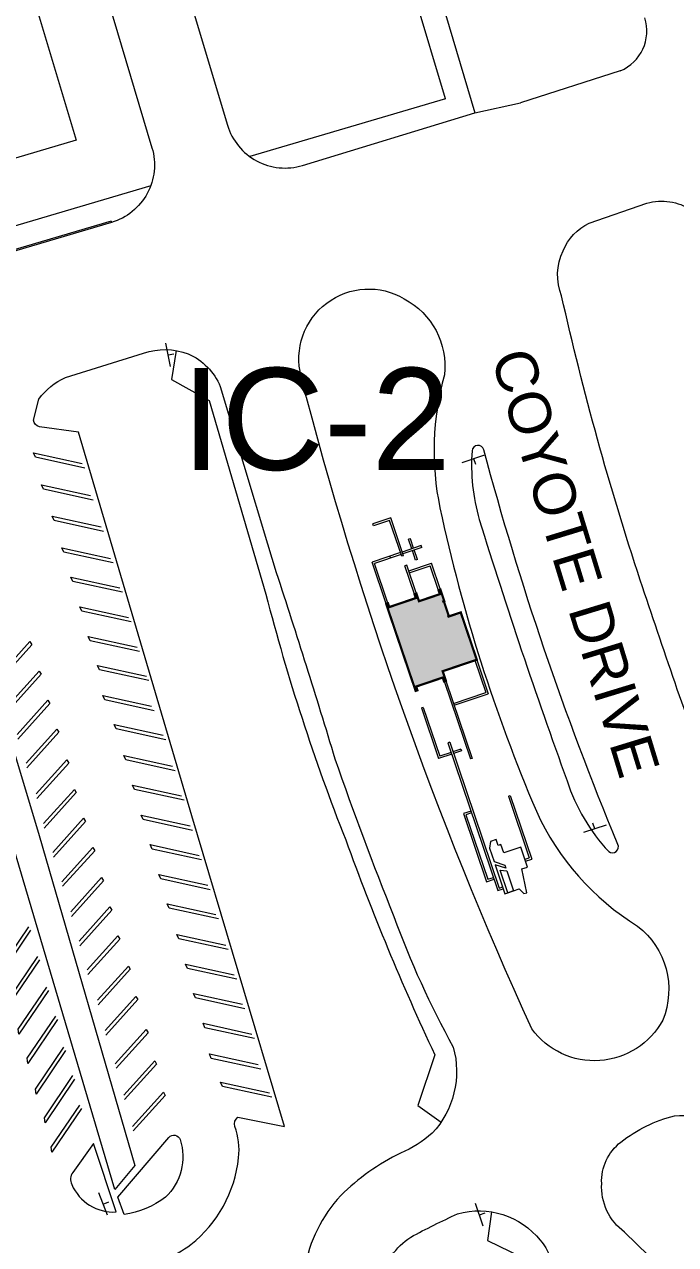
# Model space of a CAD drawing. Header units: feet. Extents: x 6763715 to 6770513, y 1886699 to 1891873.
# Drawn here: x 6767378.5 to 6767595.6, y 1888054.3 to 1888461 of the extents above; entities that cross this region are included whole.
import ezdxf

# ---------------------------------------------------------------- set-up
doc = ezdxf.new("R2010")
doc.units = ezdxf.units.FT
doc.header["$LTSCALE"] = 48
doc.header["$MEASUREMENT"] = 0
doc.layers.get('0').update_dxf_attribs({"lineweight": 0})
doc.layers.add('C-BLDG', color=7, linetype='Continuous')
doc.layers.add('C-ROAD-IDEN', color=7, linetype='Continuous')
for name, color, linetype, lineweight in [('C-BLDG-HTCH', 253, 'Continuous', 0), ('C-BLDG-IDEN', 7, 'Continuous', 50), ('C-PKNG-STRP', 3, 'Continuous', 0), ('C-ROAD', 5, 'Continuous', 0), ('Housing_Layout_Road', 5, 'Continuous', 0), ('Housing_Layout_Walks', 6, 'Continuous', 0), ('L-SITE-WALK', 6, 'Continuous', 0), ('L-SITE-WALL', 32, 'Continuous', 0)]:
    doc.layers.add(name, color=color, linetype=linetype, lineweight=lineweight)
doc.styles.add('Campus_Base_Map_NEW$0$STANDARD', font='arial.ttf', dxfattribs={"height": 3.8})
doc.styles.get("Standard").update_dxf_attribs({"font": 'arial.ttf'})

# ---------------------------------------------------------------- blocks, each defined once
blk = doc.blocks.new('Campus_Base_Map_NEW$0$S1')
for points in [[(-0.0833, 0), (0.0833, 0)], [(0, 0), (0, -0.0417)]]:
    blk.add_lwpolyline(points)

msp = doc.modelspace()

# ---------------------------------------------------------------- hatches: boundary and pattern name
at = {"layer": 'C-BLDG-HTCH'}
msp.add_hatch(color=256, dxfattribs=at).paths.add_polyline_path([(6767499.72, 1888268.05), (6767499.11, 1888267.84), (6767508.94, 1888238.83), (6767509.54, 1888239.03), (6767509.12, 1888240.29), (6767517.99, 1888243.3), (6767518.41, 1888242.03), (6767519.02, 1888242.24), (6767517.95, 1888245.4), (6767529.31, 1888249.24), (6767523.97, 1888265), (6767519.89, 1888263.62), (6767519.87, 1888263.66), (6767520.03, 1888263.71), (6767518.35, 1888268.68), (6767518.19, 1888268.63), (6767518.17, 1888268.67), (6767518.48, 1888268.77), (6767517.19, 1888272.56), (6767516.59, 1888272.35), (6767517.02, 1888271.09), (6767510.04, 1888268.73), (6767509.19, 1888271.25), (6767508.59, 1888271.05), (6767509.01, 1888269.79), (6767500.14, 1888266.78)])

# ---------------------------------------------------------------- linework, layer by layer
at = {"layer": 'C-BLDG', "const_width": 0.75}
msp.add_lwpolyline([(6767499.72, 1888268.05), (6767499.11, 1888267.84), (6767508.94, 1888238.83), (6767509.54, 1888239.03), (6767509.12, 1888240.29), (6767517.99, 1888243.3), (6767518.41, 1888242.03), (6767519.02, 1888242.24), (6767517.95, 1888245.4), (6767529.31, 1888249.24), (6767523.97, 1888265), (6767519.89, 1888263.62), (6767519.87, 1888263.66), (6767520.03, 1888263.71), (6767518.35, 1888268.68), (6767518.19, 1888268.63), (6767518.17, 1888268.67), (6767518.48, 1888268.77), (6767517.19, 1888272.56), (6767516.59, 1888272.35), (6767517.02, 1888271.09), (6767510.04, 1888268.73), (6767509.19, 1888271.25), (6767508.59, 1888271.05), (6767509.01, 1888269.79), (6767500.14, 1888266.78)], close=True, dxfattribs=at)
at = {"layer": 'C-PKNG-STRP'}
for points in [[(6767398.67, 1888313.1), (6767382.19, 1888316.71), (6767381.55, 1888318.17), (6767397.82, 1888314.6)], [(6767401.4, 1888302.45), (6767384.92, 1888306.06), (6767384.27, 1888307.52), (6767400.55, 1888303.95)], [(6767404.91, 1888292.03), (6767388.43, 1888295.64), (6767387.79, 1888297.09), (6767404.06, 1888293.53)], [(6767408.13, 1888281.5), (6767391.65, 1888285.1), (6767391, 1888286.56), (6767407.28, 1888282.99)], [(6767411.18, 1888271.71), (6767394.7, 1888275.31), (6767394.05, 1888276.77), (6767410.33, 1888273.2)], [(6767414.13, 1888261.81), (6767397.65, 1888265.42), (6767397, 1888266.88), (6767413.28, 1888263.31)], [(6767370.1, 1888243.93), (6767380.39, 1888255.33), (6767381.02, 1888254.25), (6767370.33, 1888242.42)], [(6767416.93, 1888251.97), (6767400.45, 1888255.57), (6767399.8, 1888257.03), (6767416.08, 1888253.46)], [(6767420.02, 1888242.28), (6767403.54, 1888245.89), (6767402.9, 1888247.34), (6767419.17, 1888243.78)], [(6767373.2, 1888234.05), (6767383.49, 1888245.44), (6767384.12, 1888244.37), (6767373.43, 1888232.53)], [(6767376.1, 1888224.3), (6767386.38, 1888235.7), (6767387.01, 1888234.62), (6767376.33, 1888222.78)], [(6767421.78, 1888232.2), (6767405.3, 1888235.81), (6767404.65, 1888237.26), (6767420.93, 1888233.7)], [(6767379.09, 1888214.71), (6767389.37, 1888226.1), (6767390, 1888225.03), (6767379.32, 1888213.19)], [(6767425.62, 1888222.53), (6767409.14, 1888226.14), (6767408.5, 1888227.6), (6767424.77, 1888224.03)], [(6767382.4, 1888204.48), (6767392.68, 1888215.87), (6767393.31, 1888214.8), (6767382.63, 1888202.96)], [(6767428.79, 1888212.2), (6767412.31, 1888215.81), (6767411.66, 1888217.26), (6767427.94, 1888213.7)], [(6767384.9, 1888194.62), (6767395.18, 1888206.02), (6767395.81, 1888204.94), (6767385.13, 1888193.1)], [(6767431.73, 1888202.4), (6767415.26, 1888206.01), (6767414.61, 1888207.47), (6767430.88, 1888203.9)], [(6767387.99, 1888184.98), (6767398.28, 1888196.38), (6767398.91, 1888195.3), (6767388.22, 1888183.46)], [(6767434.59, 1888192.31), (6767418.11, 1888195.92), (6767417.46, 1888197.37), (6767433.74, 1888193.81)], [(6767391.04, 1888175.24), (6767401.32, 1888186.64), (6767401.95, 1888185.56), (6767391.27, 1888173.72)], [(6767437.59, 1888182.52), (6767421.11, 1888186.13), (6767420.46, 1888187.58), (6767436.74, 1888184.02)], [(6767440.49, 1888172.57), (6767424.01, 1888176.18), (6767423.36, 1888177.64), (6767439.64, 1888174.07)], [(6767393.99, 1888165.2), (6767404.28, 1888176.6), (6767404.91, 1888175.52), (6767394.22, 1888163.68)], [(6767396.74, 1888155.4), (6767407.03, 1888166.8), (6767407.66, 1888165.72), (6767396.97, 1888153.88)], [(6767443.24, 1888162.82), (6767426.76, 1888166.43), (6767426.11, 1888167.89), (6767442.39, 1888164.32)], [(6767380.61, 1888159.05), (6767370.75, 1888144.46), (6767370.57, 1888146.16), (6767380.05, 1888160.19)], [(6767399.43, 1888145.8), (6767409.72, 1888157.19), (6767410.35, 1888156.12), (6767399.66, 1888144.28)], [(6767446.5, 1888152.59), (6767430.02, 1888156.2), (6767429.37, 1888157.65), (6767445.65, 1888154.09)], [(6767383.55, 1888149.2), (6767373.7, 1888134.62), (6767373.52, 1888136.32), (6767383, 1888150.35)], [(6767402.89, 1888135.72), (6767413.17, 1888147.12), (6767413.8, 1888146.04), (6767403.12, 1888134.2)], [(6767449.35, 1888142.69), (6767432.87, 1888146.3), (6767432.22, 1888147.76), (6767448.5, 1888144.19)], [(6767386.52, 1888138.96), (6767376.66, 1888124.38), (6767376.48, 1888126.07), (6767385.96, 1888140.11)], [(6767405.4, 1888125.62), (6767415.68, 1888137.01), (6767416.31, 1888135.94), (6767405.62, 1888124.1)], [(6767452.04, 1888132.89), (6767435.57, 1888136.5), (6767434.92, 1888137.96), (6767451.2, 1888134.39)], [(6767389.51, 1888129.27), (6767379.66, 1888114.68), (6767379.47, 1888116.38), (6767388.95, 1888130.42)], [(6767408.83, 1888114.54), (6767419.12, 1888125.94), (6767419.75, 1888124.86), (6767409.06, 1888113.02)], [(6767455.2, 1888122.96), (6767438.72, 1888126.57), (6767438.07, 1888128.02), (6767454.35, 1888124.46)], [(6767392.27, 1888118.97), (6767382.42, 1888104.39), (6767382.24, 1888106.08), (6767391.72, 1888120.12)], [(6767457.31, 1888112.74), (6767440.83, 1888116.35), (6767440.18, 1888117.8), (6767456.46, 1888114.24)], [(6767411.7, 1888104.1), (6767421.98, 1888115.49), (6767422.61, 1888114.42), (6767411.93, 1888102.58)], [(6767395.26, 1888109.43), (6767385.41, 1888094.84), (6767385.23, 1888096.54), (6767394.71, 1888110.58)], [(6767461.04, 1888103.37), (6767444.56, 1888106.98), (6767443.91, 1888108.43), (6767460.19, 1888104.87)], [(6767414.57, 1888093.65), (6767424.85, 1888105.05), (6767425.48, 1888103.97), (6767414.8, 1888092.13)], [(6767397.51, 1888099.62), (6767387.66, 1888085.03), (6767387.47, 1888086.73), (6767396.95, 1888100.76)]]:
    msp.add_lwpolyline(points, dxfattribs=at)
at = {"layer": 'C-ROAD', "lineweight": 0}
msp.add_line((6767577.15, 1888445.54), (6767543.93, 1888434.88), dxfattribs=at)
at = {"layer": 'C-ROAD'}
for points in [[(6767607.49, 1888207.42, -0.006896), (6767583.82, 1888275.73, -0.02441), (6767557.59, 1888370.51, -0.21279), (6767558.13, 1888385.55, -0.190087), (6767566.78, 1888394.75), (6767586.04, 1888401.44, -0.218028), (6767600.74, 1888399.19, -0.189128)], [(6767470.77, 1888343.69, -0.669493), (6767505.15, 1888369.56, -0.305963), (6767518.55, 1888344.2, 0.11988), (6767517.03, 1888299.83, 0.047591), (6767549.17, 1888198.72, 0.148134), (6767582.92, 1888160.42, -0.338276), (6767591.3, 1888129.1, -0.551362), (6767547.65, 1888126.16, -0.044057), (6767470.77, 1888343.69)], [(6767416.14, 1888045.73, 0.088768), (6767434, 1888054.27, 0.200336), (6767449.93, 1888083.16, 0.112663), (6767448.71, 1888093.66, -0.340078), (6767449.71, 1888096.73), (6767465.18, 1888093.66), (6767434.39, 1888197.24), (6767396.56, 1888325.12), (6767383.57, 1888326.91, -0.358485), (6767381.56, 1888329.1), (6767383.34, 1888336.14, -0.127257), (6767392.2, 1888343.3), (6767418.26, 1888351.39, -0.175227), (6767433.14, 1888351.2, -0.192467), (6767443.81, 1888340.3), (6767459.6, 1888287.82), (6767462.49, 1888278.33, -0.005346), (6767482.03, 1888216.18, 0.012071), (6767501.66, 1888163.67, 0.038808), (6767521.48, 1888120.11, -0.26076), (6767514.47, 1888091.39, -0.079288), (6767503.94, 1888084.77, 0.079625), (6767483.96, 1888070.63, 0.141604), (6767471.88, 1888046.3, 0.084443)], [(6767408.63, 1888072.6), (6767338.71, 1888308.76), (6767327, 1888299.81, -0.527363), (6767324.23, 1888300.73, -0.110629), (6767325.21, 1888317.58, -0.292928), (6767344.24, 1888328.4, -0.066614), (6767350.17, 1888327.28), (6767357.03, 1888323.3, -0.555556), (6767357.12, 1888320.21), (6767346.89, 1888312.21), (6767383.42, 1888190.68), (6767415.32, 1888080.65), (6767408.63, 1888072.6)], [(6767409.16, 1888065.13), (6767401.61, 1888087.96), (6767394.62, 1888078.31, 0.279834), (6767394.3, 1888074.31, 0.315853), (6767409.16, 1888065.13, -1.161006)], [(6767409.65, 1888070.09), (6767426.71, 1888089.98, -0.583904), (6767430.43, 1888089.25, -0.289802), (6767425.53, 1888070.03, -0.129391), (6767411.78, 1888064.31), (6767409.65, 1888070.09)], [(6766925.17, 1887680.8, 0.029159), (6766970.45, 1887688.13, -0.010724), (6766999.95, 1887694.02, -0.028201), (6767052.66, 1887700.59, -0.010523), (6767094.79, 1887703.62, -0.016273), (6767112.85, 1887705.42, 0.017425), (6767126.34, 1887707.25, 0.01597), (6767231.19, 1887729.19, 0.009289), (6767296.75, 1887745.44, 0.011814), (6767387.76, 1887771, 0.010762), (6767461.76, 1887794.75), (6767500, 1887809.15, 0.17187), (6767523.34, 1887829.54, 0.187716), (6767529.67, 1887863.68), (6767498.28, 1888027.09, -0.048037), (6767497.16, 1888042.53, -0.182444), (6767507.3, 1888056.77, -0.014345), (6767522.92, 1888064.53, -0.300712), (6767550.46, 1888055.71, -0.09017), (6767553.67, 1888050.41), (6767650.88, 1887831.17, -0.435034)]]:
    msp.add_lwpolyline(points, format="xyb", dxfattribs=at)
at = {"layer": 'C-ROAD', "elevation": -123.6}
msp.add_lwpolyline([(6767530.15, 1888295.95, 0.012114), (6767559.44, 1888208.81, 0.112198), (6767573.33, 1888185.3, 0.786588), (6767576.34, 1888187.69, -0.032999), (6767531.66, 1888319.24, 0.812467), (6767527.74, 1888318.91, 0.088927)], format="xyb", close=True, dxfattribs=at)
at = {"layer": 'C-ROAD'}
msp.add_lwpolyline([(6767682.6, 1887849.72), (6767609.6, 1888015.7), (6767605.99, 1888022.77), (6767594.64, 1888042.69), (6767578.58, 1888058.42, -0.25506), (6767570.95, 1888074.61, -0.244981), (6767577.36, 1888088.43, -0.109881), (6767595.26, 1888097.17, -0.288849), (6767616.74, 1888086.95), (6767631.53, 1888052.41, -0.019711), (6767637.05, 1888036.86), (6767697.94, 1887855.93, -0.311856), (6767695.1, 1887846.01, -0.499056)], format="xyb", close=True, dxfattribs=at)
at = {"layer": 'C-ROAD', "lineweight": 0}
msp.add_arc((6767571.69, 1888458.76), 14.3, 292.4119, 18.1174, dxfattribs=at)
at = {"layer": 'Housing_Layout_Road'}
for p, q in [((6767423.23, 1888504.34), (6767446.21, 1888427.42)), ((6767381.82, 1888469.21), (6767395.79, 1888422.47)), ((6767471.23, 1888414.02), (6767528.62, 1888431.59)), ((6767395.79, 1888422.47), (6767214.73, 1888368.36))]:
    msp.add_line(p, q, dxfattribs=at)
msp.add_lwpolyline([(6767381.82, 1888469.21), (6767400.35, 1888469.21, -0.331499), (6767408.02, 1888463.5), (6767421.05, 1888419.91, -0.41508), (6767407.55, 1888395), (6767217.79, 1888338.9)], format="xyb", dxfattribs=at)
msp.add_lwpolyline([(6767528.62, 1888431.59), (6767543.93, 1888434.88)], dxfattribs=at)
msp.add_arc((6767465.38, 1888433.15), 20, 196.6387, 287.0072, dxfattribs=at)
at = {"layer": 'Housing_Layout_Walks'}
msp.add_line((6767518.88, 1888436.25), (6767465.67, 1888614.75), dxfattribs=at)
for points in [[(6767458.45, 1888667.91), (6767528.62, 1888431.59)], [(6767518.88, 1888436.25), (6767453.63, 1888416.96)], [(6767420.63, 1888407.21), (6767215.48, 1888346.56)], [(6767407.41, 1888395.48), (6767217.65, 1888339.38)], [(6767407.41, 1888395.48), (6767407.55, 1888395)]]:
    msp.add_lwpolyline(points, dxfattribs=at)
at = {"layer": 'L-SITE-WALK', "lineweight": 0}
msp.add_lwpolyline([(6767429.11, 1888352.29), (6767427.51, 1888342.64), (6767440.11, 1888335.64), (6767459.02, 1888271.13, 0.031039), (6767485.65, 1888189.14, 0.022726), (6767515.31, 1888117.57), (6767509.7, 1888100.58), (6767517.41, 1888095.09)], format="xyb", dxfattribs=at)
msp.add_lwpolyline([(6767534.21, 1888065.17), (6767532.94, 1888055.67), (6767547.95, 1888048.29), (6767581.89, 1887973.71), (6767643.56, 1887835.24), (6767632.91, 1887806.81), (6767625.47, 1887803.63), (6767626.43, 1887799.82)], dxfattribs=at)
at = {"layer": 'L-SITE-WALL'}
for p, q in [((6767500.63, 1888296.51), (6767494.63, 1888294.48)), ((6767500.23, 1888295.7), (6767494.84, 1888293.88)), ((6767504.3, 1888283.71), (6767500.23, 1888295.7)), ((6767504.9, 1888283.91), (6767500.63, 1888296.51)), ((6767494.84, 1888293.88), (6767494.63, 1888294.48)), ((6767510.79, 1888287.28), (6767504.48, 1888285.14)), ((6767507.2, 1888289.58), (6767506.6, 1888289.38)), ((6767507.67, 1888286.22), (6767506.6, 1888289.38)), ((6767508.27, 1888286.43), (6767507.2, 1888289.58)), ((6767511, 1888286.68), (6767510.79, 1888287.28)), ((6767511, 1888286.68), (6767510.79, 1888287.28)), ((6767503.88, 1888284.94), (6767494.41, 1888281.73)), ((6767504.08, 1888284.34), (6767495.21, 1888281.33)), ((6767500.61, 1888283.16), (6767500.41, 1888283.76)), ((6767500.61, 1888283.16), (6767500.41, 1888283.76)), ((6767504.9, 1888283.91), (6767504.3, 1888283.71)), ((6767511, 1888286.68), (6767504.68, 1888284.54)), ((6767508.94, 1888282.47), (6767507.87, 1888285.62)), ((6767509.54, 1888282.67), (6767508.47, 1888285.83)), ((6767499.11, 1888267.84), (6767494.41, 1888281.73)), ((6767499.71, 1888268.05), (6767495.21, 1888281.33)), ((6767505.97, 1888280.75), (6767505.37, 1888280.55)), ((6767508.58, 1888271.05), (6767505.37, 1888280.55)), ((6767509.19, 1888271.25), (6767505.97, 1888280.75)), ((6767506.62, 1888278.83), (6767514.2, 1888281.4)), ((6767506.83, 1888278.2), (6767513.81, 1888280.56)), ((6767509.54, 1888282.67), (6767508.94, 1888282.47)), ((6767516.59, 1888272.35), (6767513.81, 1888280.56)), ((6767517.19, 1888272.56), (6767514.2, 1888281.4)), ((6767528.71, 1888249.04), (6767532.36, 1888238.28)), ((6767529.31, 1888249.24), (6767533.16, 1888237.88)), ((6767518.41, 1888242.03), (6767527.18, 1888216.15)), ((6767519.02, 1888242.24), (6767527.79, 1888216.35)), ((6767521.59, 1888234.63), (6767532.36, 1888238.28)), ((6767521.8, 1888234.03), (6767533.16, 1888237.88)), ((6767511.47, 1888233.35), (6767510.87, 1888233.14)), ((6767510.87, 1888233.14), (6767516.59, 1888216.25)), ((6767511.47, 1888233.35), (6767516.99, 1888217.06)), ((6767520.78, 1888218.34), (6767516.99, 1888217.06)), ((6767520.3, 1888221.73), (6767519.7, 1888221.53)), ((6767519.7, 1888221.53), (6767536.38, 1888172.28)), ((6767520.3, 1888221.73), (6767536.78, 1888173.08)), ((6767523.96, 1888219.42), (6767521.38, 1888218.54)), ((6767524.17, 1888218.82), (6767521.58, 1888217.94)), ((6767523.96, 1888219.42), (6767524.17, 1888218.82)), ((6767520.98, 1888217.74), (6767516.59, 1888216.25)), ((6767527.79, 1888216.35), (6767527.18, 1888216.15)), ((6767539.84, 1888203.72), (6767540.44, 1888203.92)), ((6767539.84, 1888203.72), (6767546.8, 1888183.17)), ((6767540.44, 1888203.92), (6767547.61, 1888182.77)), ((6767527.4, 1888198.8), (6767524.9, 1888197.95)), ((6767524.9, 1888197.95), (6767532.6, 1888175.22)), ((6767527.6, 1888198.19), (6767525.71, 1888197.55)), ((6767525.71, 1888197.55), (6767533, 1888176.03)), ((6767545.4, 1888182.69), (6767546.8, 1888183.17)), ((6767545.6, 1888182.09), (6767547.61, 1888182.77)), ((6767532.6, 1888175.22), (6767535.1, 1888176.07)), ((6767533, 1888176.03), (6767534.89, 1888176.67)), ((6767536.78, 1888173.08), (6767537.96, 1888173.48)), ((6767536.38, 1888172.28), (6767538.16, 1888172.88))]:
    msp.add_line(p, q, dxfattribs=at)
at = {"layer": 'L-SITE-WALL', "lineweight": 0}
msp.add_lwpolyline([(6767533.89, 1888188.6), (6767533.59, 1888186.39), (6767535.1, 1888181.93), (6767538.68, 1888180.72), (6767539, 1888179.77), (6767535.45, 1888180.9), (6767538.72, 1888171.23), (6767539.67, 1888171.56), (6767537.1, 1888179.13), (6767539.32, 1888178.83), (6767541.56, 1888172.2), (6767539.67, 1888171.56), (6767543.46, 1888172.84), (6767545.05, 1888171.27), (6767546.01, 1888171.55), (6767544.37, 1888179.48), (6767546.27, 1888180.13), (6767544.02, 1888186.76), (6767538.34, 1888184.83), (6767537.38, 1888187.67), (6767536.43, 1888187.35), (6767535.79, 1888189.25), (6767533.89, 1888188.6)], close=True, dxfattribs=at)

# ---------------------------------------------------------------- block references
at = {"layer": 'C-PKNG-STRP'}
for p, xscale, yscale, zscale, rotation in [((6767426.41, 1888350.85), 47.99999999999996, 47.99999999999996, 47.99999999999996, 101.4373504807739), ((6767528.21, 1888316.29), 48.00000000000001, 48.00000000000001, 48.00000000000001, 18.35734528183964), ((6767568.65, 1888192.84), 48.00000000000021, 48.00000000000021, 48.00000000000021, 198.3573452808874), ((6767404.78, 1888067.79), 47.99999999999999, 47.99999999999999, 47.99999999999999, 110.4570312212519), ((6767530.19, 1888064.17), 47.99999999999994, 47.99999999999994, 47.99999999999994, 108.3573452731112)]:
    msp.add_blockref('Campus_Base_Map_NEW$0$S1', p, dxfattribs=dict(at, xscale=xscale, yscale=yscale, zscale=zscale, rotation=rotation))

# ---------------------------------------------------------------- texts
at = {"layer": 'C-BLDG-IDEN', "insert": (6767430.95, 1888346.51), "char_height": 34, "width": 2422.9802, "attachment_point": 1, "rotation": 360, "style": 'Campus_Base_Map_NEW$0$STANDARD'}
msp.add_mtext('IC-2', dxfattribs=at)
at = {"layer": 'C-ROAD-IDEN'}
msp.add_text('COYOTE DRIVE', height=14, rotation=287, dxfattribs=at).set_placement((6767533.96, 1888350.23, -1523))

doc.saveas('drawing.dxf')
